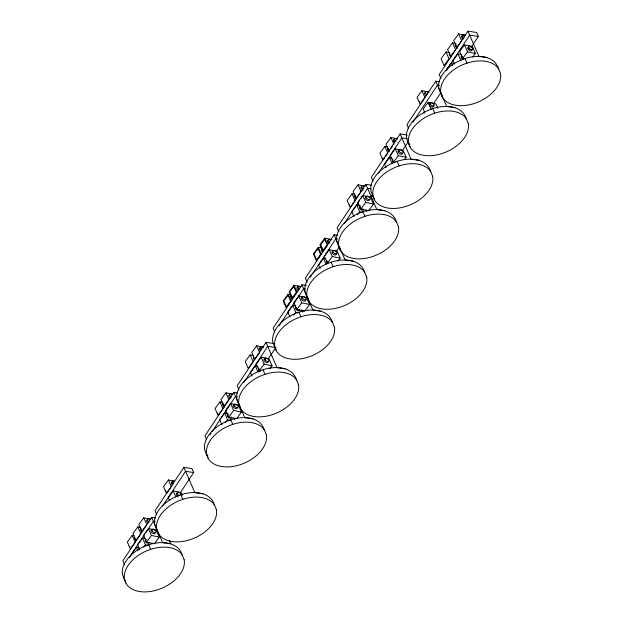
<?xml version="1.0" encoding="UTF-8"?>
<svg xmlns="http://www.w3.org/2000/svg" width="623" height="623" viewBox="0 0 623 623"><rect width="100%" height="100%" fill="white"/><g stroke="black" fill="none" stroke-linecap="round" stroke-linejoin="round"><path stroke-width="0.93" d="M371.308 185.179L365.903 184.353L337.105 227.753L338.834 231.717M471.416 46.889L478.347 36.446L476.618 32.474L467.966 31.15L439.176 74.55L440.897 78.514M407.325 135.035L400.122 133.929L371.324 177.329L373.052 181.301M439.542 81.777L435.757 81.192L406.959 124.592L408.688 128.564M337.752 235.292L334.146 234.746L305.348 278.146L307.077 282.11M306.438 285.474L301.929 284.789L273.139 328.189L274.86 332.152M344.169 223.68L352.166 211.625M353.233 210.021L359.627 200.372M360.694 198.768L367.625 188.317L371.23 188.87M274.12 343.592L266.005 342.346L237.215 385.746L238.936 389.718M446.232 70.477L469.695 35.114L478.347 36.446M378.379 173.264L401.843 137.901L407.247 138.727M180.359 492.645L193.691 472.553L191.962 468.582L183.855 467.343L155.057 510.743L156.786 514.707M412.948 122.131L437.478 85.164L439.371 85.452M237.402 392.942L233.796 392.389L204.998 435.789L206.727 439.76M310.277 277.29L311.344 275.678M312.411 274.073L335.867 238.71L337.674 238.983M155.423 517.962L151.638 517.386L122.848 560.786L124.569 564.75M279.127 325.728L303.658 288.753L305.457 289.033M243.741 382.483L267.734 346.318L275.841 347.556L268.381 358.809M162.65 505.868L185.576 471.307L193.691 472.553M209.928 434.94L210.995 433.328M212.054 431.723L220.059 419.668M221.118 418.056L235.517 396.36L237.324 396.633M129.366 557.523L144.832 534.215M145.899 532.603L153.367 521.35L155.259 521.646M370.405 197.6L372.538 194.384M402.489 150.392L408.353 141.553M433.32 104.002L440.78 92.749M336.513 251.201L339.185 247.183M306.438 298.035L307.497 296.423M155.602 530.547L156.669 528.943M458.66 33.922L453.746 40.596L456.737 47.473L461.651 40.799L458.66 33.922L465.638 35.347M452.508 42.792L447.563 49.513L450.554 56.389L455.499 49.669L452.508 42.792L455.974 43.501M446.013 51.974L441.076 58.694L444.067 65.579L449.004 58.858L446.013 51.974L449.479 52.69M421.942 90.662L417.036 97.344L420.027 104.22L424.933 97.546L421.942 90.662L428.928 92.095M397.007 138.727L390.94 137.488L385.995 144.209L388.986 151.085M387.475 146.981L384.874 146.452L379.929 153.172L382.927 160.049L384.57 157.814M358.038 184.758L353.132 191.432L356.122 198.316L361.029 191.643L358.038 184.758L365.023 186.191M352.088 193.823L347.182 200.497L350.173 207.373L355.079 200.699L352.088 193.823L354.713 194.36M461.479 54.598L457.991 53.882L453.077 60.556L454.572 63.998M472.67 57.121L475.396 53.414L472.405 46.53L464.548 44.926L459.642 51.6L462.632 58.476L464.376 58.835M446.52 69.511L451.426 62.837L454.042 63.375M331.779 239.606L324.801 238.181L319.887 244.855L322.885 251.731L327.246 245.805M318.275 247.276L313.369 253.95L316.359 260.827L321.266 254.153L318.275 247.276L321.764 247.993M390.637 148.842L392.288 146.607M385.668 156.318L387.319 154.076M437.829 108.254L435.96 103.955L428.11 102.351L423.196 109.025L424.691 112.459M294.064 285.194L289.158 291.868L292.148 298.752L297.062 292.078L294.064 285.194L301.049 286.627M288.122 294.258L283.208 300.932L286.198 307.817L291.112 301.135L288.122 294.258L290.739 294.796M404.491 159.527L406.126 157.3L403.136 150.423L395.278 148.819L390.372 155.493L393.362 162.369L395.107 162.728M392.124 158.094L389.507 157.557L384.593 164.231L386.089 167.673M462.632 58.476L467.546 51.802L464.548 44.926M362.718 195.544L357.812 202.218L360.803 209.094L368.66 210.706L373.566 204.033L370.576 197.148L362.718 195.544L365.717 202.42L373.566 204.033M360.18 205.606L356.691 204.889L351.777 211.563L354.02 216.726M256.66 345.788L251.754 352.462L254.745 359.339L259.651 352.665L256.66 345.788L263.646 347.213M250.142 354.876L245.228 361.558L248.219 368.434L253.133 361.761L250.142 354.876L253.631 355.593M393.362 162.369L398.276 155.695L395.278 148.819M329.31 249.628L324.396 256.302L327.394 263.179L332.3 256.505L329.31 249.628L337.16 251.233L340.158 258.117L337.97 261.084M325.276 258.724L323.532 258.366L318.626 265.04L320.121 268.482M360.803 209.094L365.717 202.42M225.931 392.802L221.025 399.475L224.015 406.36L228.921 399.678L225.931 392.802L232.916 394.227M357.501 214.74L359.681 211.773L356.691 204.889M219.981 401.866L215.075 408.54L218.066 415.416L222.972 408.743L219.981 401.866L222.598 402.396M298.752 295.98L293.838 302.653L296.836 309.53L304.686 311.142L309.6 304.468L306.602 297.584L298.752 295.98L301.742 302.856L309.6 304.468M295.333 305.862L292.717 305.325L287.81 311.998L290.053 317.162M174.51 481.221L168.405 479.967L163.491 486.641L166.481 493.525L170.85 487.591M261.169 357.236L256.263 363.91L259.254 370.786L264.16 364.112L261.169 357.236L269.027 358.84L272.017 365.717L269.837 368.684M296.836 309.53L301.742 302.856M143.773 517.799L138.867 524.473L141.857 531.349L146.763 524.675L143.773 517.799L150.758 519.224M258.015 366.511L255.399 365.974L250.485 372.647L251.98 376.09M137.831 526.856L132.917 533.529L135.907 540.414L140.821 533.74L137.831 526.856L140.448 527.393M293.526 315.176L295.707 312.209L292.717 305.325M132.232 535.383L127.326 542.065L130.316 548.941L135.222 542.267L132.232 535.383L133.976 535.741M230.611 403.587L225.705 410.261L228.696 417.137L236.553 418.749L241.459 412.068L238.469 405.191L230.611 403.587L233.602 410.464L241.459 412.068M228.073 413.649L224.584 412.932L219.67 419.606L221.913 424.769M182.22 495.153L181.098 492.575L173.241 490.963L168.335 497.645L169.456 500.222M228.696 417.137L233.602 410.464M225.386 422.776L227.574 419.809L224.584 412.932M148.461 528.577L143.547 535.25L146.537 542.135L154.395 543.739L159.301 537.065L156.311 530.189L148.461 528.577L151.451 535.461L159.301 537.065M145.042 538.459L142.426 537.929L137.512 544.603L139.388 548.902M131.508 553.956L136.414 547.282L139.03 547.819M146.537 542.135L151.451 535.461M143.781 547.033L145.416 544.806L142.426 537.929M440.344 92.196L442.166 96.861M408.127 142.239L409.95 146.911M372.492 194.976L374.314 199.648M338.273 245.392L340.096 250.064M306.516 295.785L308.338 300.457M274.307 345.835L276.129 350.5M238.383 403.393L240.205 408.057M206.166 453.435L207.989 458.107M156.225 528.39L158.047 533.054M124.016 578.432L125.838 583.097M440.796 93.318L438.826 88.427A31.594 20.177 -23.5 0 1 464.984 58.539C476.408 54.66 494.631 54.894 498.509 68.974M409.872 144.661L408.579 143.36L406.609 138.477A31.594 20.177 -23.5 0 1 432.767 108.581C444.191 104.711 462.414 104.937 466.3 119.016M372.943 196.097L370.973 191.214A31.594 20.177 -23.5 0 1 397.131 161.318C408.556 157.448 426.778 157.674 430.657 171.753M340.018 247.814L338.725 246.521L336.755 241.631A31.594 20.177 -23.5 0 1 362.921 211.742C374.337 207.864 392.56 208.09 396.446 222.17M308.26 298.207L306.975 296.914L305.005 292.023A31.594 20.177 -23.5 0 1 331.163 262.135C342.58 258.257 360.81 258.483 364.689 272.562M274.759 346.956L272.788 342.066A31.594 20.177 -23.5 0 1 298.947 312.178C310.363 308.299 328.594 308.525 332.472 322.613M238.835 404.514L236.865 399.631A31.594 20.177 -23.5 0 1 263.023 369.735C274.447 365.857 292.67 366.09 296.548 380.17M207.911 455.857L206.618 454.556L204.648 449.674A31.594 20.177 -23.5 0 1 230.806 419.777C242.23 415.907 260.453 416.133 264.339 430.213M156.677 529.511L154.706 524.621A31.594 20.177 -23.5 0 1 180.865 494.732C192.289 490.854 210.512 491.08 214.398 505.167M125.753 580.854L124.468 579.554L122.497 574.663A31.594 20.177 -23.5 0 1 148.656 544.775C160.072 540.896 178.303 541.13 182.181 555.21M487.163 57.565L478.962 56.436L467.966 31.15M454.954 107.608L446.753 106.486L435.757 81.192M419.318 160.345L411.11 159.223L400.122 133.929M385.1 210.769L376.899 209.639L365.903 184.353M353.342 261.162L345.142 260.032L340.119 248.484M321.125 311.204L312.925 310.075L301.929 284.789M285.202 368.761L277.001 367.632L266.005 342.346M252.993 418.804L244.792 417.683L233.796 392.389M203.051 493.759L194.851 492.629L183.855 467.343M467.546 51.802L475.396 53.414M398.276 155.695L406.126 157.3M359.681 211.773L362.298 212.303M332.3 256.505L340.158 258.117M295.707 312.209L298.324 312.746M264.16 364.112L272.017 365.717M227.574 419.809L230.191 420.346M145.416 544.806L148.905 545.522M169.254 540.398L170.834 543.801L162.634 542.672L151.638 517.386M464.984 58.539L466.977 63.125M457.991 53.882L460.981 60.758M451.426 62.837L452.547 65.415M432.767 108.581L434.761 113.168M428.11 102.351L431.1 109.227M390.94 137.488L393.931 144.365M397.131 161.318L399.125 165.905M384.874 146.452L387.864 153.328M389.507 157.557L392.124 163.576M366.036 209.935L366.783 211.656M362.921 211.742L364.914 216.329M334.146 234.746L337.798 243.149M324.801 238.181L327.791 245.057M331.163 262.135L333.157 266.714M323.532 258.366L326.148 264.386M301.696 309.514L302.817 312.092M298.947 312.178L300.94 316.764M263.023 369.735L265.016 374.322M255.399 365.974L258.015 371.993M233.929 417.978L234.676 419.7M230.806 419.777L232.807 424.364M180.865 494.732L182.866 499.319M173.241 490.963L175.857 496.983M168.405 479.967L171.395 486.843M148.656 544.775L150.649 549.361M136.414 547.282L137.909 550.724M457.586 48.189A2.437 1.262 36.3 0 1 455.522 46.46A2.437 1.262 36.3 0 1 455.74 44.942M419.559 102.102A2.437 1.262 36.3 0 1 419.45 101.3M426.272 95.607A2.437 1.262 36.3 0 1 424.559 93.699A2.437 1.262 36.3 0 1 425.377 92.554M427.098 94.486A2.437 1.262 36.3 0 1 425.509 91.698A2.437 1.262 36.3 0 1 428.756 92.687M471.798 50.276A2.437 1.262 36.3 0 1 468.395 49.583A2.437 1.262 36.3 0 1 468.971 47.348M464.197 58.461A2.437 1.262 36.3 0 1 463.652 58.196M462.655 57.417A2.437 1.262 36.3 0 1 462.017 56.506M461.892 56.07A2.437 1.262 36.3 0 1 461.908 55.696M299.608 309.81A2.437 1.262 36.3 0 1 296.657 309.904A2.437 1.262 36.3 0 1 296.291 307.209M299.57 309.615A2.437 1.262 36.3 0 1 298.557 309.413M297.015 308.369A2.437 1.262 36.3 0 1 296.641 307.91M224.856 407.076A2.437 1.262 36.3 0 1 222.684 405.114A2.437 1.262 36.3 0 1 223.416 403.751M224.14 404.911A2.437 1.262 36.3 0 1 223.766 404.452M291.899 296.852A2.437 1.262 36.3 0 1 291.642 296.392M451.239 57.067A2.437 1.262 36.3 0 1 449.938 54.092M305.309 299.78A2.437 1.262 36.3 0 1 303.012 300.668A2.437 1.262 36.3 0 1 301.719 297.693M322.815 252.245A2.437 1.262 36.3 0 1 322.449 249.543M155.018 532.385A2.437 1.262 36.3 0 1 153.967 533.724A2.437 1.262 36.3 0 1 151.249 531.878A2.437 1.262 36.3 0 1 151.825 530.212M231.452 417.784A2.437 1.262 36.3 0 1 228.524 417.511A2.437 1.262 36.3 0 1 227.753 414.887M231.834 417.145A2.437 1.262 36.3 0 1 230.954 417.176M228.244 415.058A2.437 1.262 36.3 0 1 228.111 414.622M369.408 199.781A2.437 1.262 36.3 0 1 366.456 199.874A2.437 1.262 36.3 0 1 366.09 197.18M363.567 209.749A2.437 1.262 36.3 0 1 360.631 209.468A2.437 1.262 36.3 0 1 359.86 206.844M363.544 209.18A2.437 1.262 36.3 0 1 362.524 208.978M360.351 207.015A2.437 1.262 36.3 0 1 360.226 206.587M463.372 59.582A2.437 1.262 36.3 0 1 461.199 57.62A2.437 1.262 36.3 0 1 461.931 56.257M463.208 39.117A2.437 1.262 36.3 0 1 461.448 36.991A2.437 1.262 36.3 0 1 462.796 36.103M456.231 45.113A2.437 1.262 36.3 0 1 456.106 44.685M389.313 151.786A2.437 1.262 36.3 0 1 387.607 149.878A2.437 1.262 36.3 0 1 388.417 148.733M389.149 149.894A2.437 1.262 36.3 0 1 388.768 149.434M388.386 148.547A2.437 1.262 36.3 0 1 388.402 148.173M402.178 153.297A2.437 1.262 36.3 0 1 399.226 153.39A2.437 1.262 36.3 0 1 398.852 150.696M393.347 162.214A2.437 1.262 36.3 0 1 392.755 160.197M394.593 142.285A2.437 1.262 36.3 0 1 394.219 139.583M395.94 141.522A2.437 1.262 36.3 0 1 394.266 138.867A2.437 1.262 36.3 0 1 397.139 139.303M139.147 549.72A2.437 1.262 36.3 0 1 139.303 549.424M146.086 540.048A2.437 1.262 36.3 0 1 145.977 539.245M149.318 542.407A2.437 1.262 36.3 0 1 146.366 542.508A2.437 1.262 36.3 0 1 145.992 539.806M173.35 483.721A2.437 1.262 36.3 0 1 172.197 481.423A2.437 1.262 36.3 0 1 174.541 481.501M172.524 484.842A2.437 1.262 36.3 0 1 172.15 482.147M179.447 495.55A2.437 1.262 36.3 0 1 177.142 493.159A2.437 1.262 36.3 0 1 179.019 492.435A2.437 1.262 36.3 0 1 181.324 494.826M178.077 496.399A2.437 1.262 36.3 0 1 176.364 494.491A2.437 1.262 36.3 0 1 177.181 493.346M166.131 491.337A2.437 1.262 36.3 0 1 165.749 490.449M129.841 546.566A2.437 1.262 36.3 0 1 129.857 546.192M424.193 113.215A2.437 1.262 36.3 0 1 424.528 111.922M336.077 253.678A2.437 1.262 36.3 0 1 335.026 255.025A2.437 1.262 36.3 0 1 332.308 253.179A2.437 1.262 36.3 0 1 332.884 251.505M292.452 299.204A2.437 1.262 36.3 0 1 291.151 296.221M323.173 250.703A2.437 1.262 36.3 0 1 322.8 250.251M329.146 243.453A2.437 1.262 36.3 0 1 327.846 240.47M329.972 242.331A2.437 1.262 36.3 0 1 328.29 239.676A2.437 1.262 36.3 0 1 331.163 240.112M356.418 198.76A2.437 1.262 36.3 0 1 354.705 196.852A2.437 1.262 36.3 0 1 355.523 195.708M231.304 396.874A2.437 1.262 36.3 0 1 229.622 394.219A2.437 1.262 36.3 0 1 232.496 394.655M231.032 398.261A2.437 1.262 36.3 0 1 228.851 396.306A2.437 1.262 36.3 0 1 229.583 394.943M217.863 413.758A2.437 1.262 36.3 0 1 217.474 412.87M237.176 407.387A2.437 1.262 36.3 0 1 236.125 408.735A2.437 1.262 36.3 0 1 233.407 406.889A2.437 1.262 36.3 0 1 233.975 405.223M254.682 359.845A2.437 1.262 36.3 0 1 253.911 357.228M327.846 263.443A2.437 1.262 36.3 0 1 326.787 261.014M286.37 306.609A2.437 1.262 36.3 0 1 285.996 306.158M285.607 305.27A2.437 1.262 36.3 0 1 285.622 304.888M299.445 289.267A2.437 1.262 36.3 0 1 297.763 286.619A2.437 1.262 36.3 0 1 300.636 287.047M298.619 290.388A2.437 1.262 36.3 0 1 296.86 288.27A2.437 1.262 36.3 0 1 298.207 287.382M433.304 105.785A2.437 1.262 36.3 0 1 432.261 107.133A2.437 1.262 36.3 0 1 429.535 105.287A2.437 1.262 36.3 0 1 430.111 103.613M268.069 361.714A2.437 1.262 36.3 0 1 266.371 362.5A2.437 1.262 36.3 0 1 263.957 360.328A2.437 1.262 36.3 0 1 265.227 359.16M260.484 350.702A2.437 1.262 36.3 0 1 260.11 348M261.831 349.939A2.437 1.262 36.3 0 1 260.149 347.284A2.437 1.262 36.3 0 1 263.023 347.72M258.973 369.182A2.437 1.262 36.3 0 1 258.6 367.92M260.235 371.401A2.437 1.262 36.3 0 1 258.934 368.427M327.488 262.034A2.437 1.262 36.3 0 1 327.106 261.574M326.725 260.687A2.437 1.262 36.3 0 1 326.74 260.313M148.329 522.993A2.437 1.262 36.3 0 1 146.615 521.077A2.437 1.262 36.3 0 1 147.425 519.932M149.146 521.872A2.437 1.262 36.3 0 1 147.472 519.216A2.437 1.262 36.3 0 1 150.345 519.652M142.153 531.801A2.437 1.262 36.3 0 1 140.448 529.885A2.437 1.262 36.3 0 1 141.257 528.748M136.055 540.305A2.437 1.262 36.3 0 1 134.841 538.163M349.705 205.263A2.437 1.262 36.3 0 1 349.581 204.827M363.139 190.225A2.437 1.262 36.3 0 1 360.958 188.263A2.437 1.262 36.3 0 1 361.69 186.9M363.411 188.831A2.437 1.262 36.3 0 1 361.737 186.176A2.437 1.262 36.3 0 1 364.603 186.612M392.817 160.306A2.437 1.262 36.3 0 1 392.864 159.208M382.795 158.842A2.437 1.262 36.3 0 1 382.413 157.954M462.305 35.449L462.289 35.823A2.437 1.262 36.3 0 0 464.049 37.941A2.437 1.262 36.3 0 1 462.289 35.495L462.445 35.207A2.437 1.262 36.3 0 1 465.225 35.776A2.437 1.262 36.3 0 0 462.305 35.449M318.01 248.546L314.062 253.927L316.655 259.884L320.604 254.511L318.01 248.546M324.77 239.31L320.752 244.777L323.142 250.282L327.161 244.823L324.77 239.31M293.706 286.44L289.757 291.813L292.351 297.771L296.299 292.397L293.706 286.44M288.083 295.131L283.8 300.956L286.393 306.921L290.676 301.096L288.083 295.131M471.385 47.052L470.957 46.764A2.437 1.262 36.3 0 0 468.613 46.686A2.437 1.262 36.3 0 0 469.765 48.983L470.287 49.342A2.437 1.262 36.3 0 0 472.639 49.412A2.437 1.262 36.3 0 0 471.486 47.114L471.385 47.052M500.503 73.561L498.532 68.67A31.594 20.177 -23.5 0 0 463.115 64.566A31.594 20.177 -23.5 0 0 440.819 93.014L442.789 97.904A31.594 20.177 -23.5 0 0 478.207 102.008A31.594 20.177 -23.5 0 0 500.503 73.561M468.294 123.603L466.323 118.713A31.594 20.177 -23.5 0 0 430.898 114.609A31.594 20.177 -23.5 0 0 408.602 143.064L410.573 147.947A31.594 20.177 -23.5 0 0 445.998 152.051A31.594 20.177 -23.5 0 0 468.294 123.603M432.658 176.34L430.688 171.45A31.594 20.177 -23.5 0 0 395.262 167.346A31.594 20.177 -23.5 0 0 372.967 195.801L374.937 200.684A31.594 20.177 -23.5 0 0 410.362 204.788A31.594 20.177 -23.5 0 0 432.658 176.34M398.44 226.756L396.469 221.874A31.594 20.177 -23.5 0 0 361.044 217.77A31.594 20.177 -23.5 0 0 338.756 246.217L340.726 251.108A31.594 20.177 -23.5 0 0 376.144 255.212A31.594 20.177 -23.5 0 0 398.44 226.756M366.682 277.149L364.712 272.267A31.594 20.177 -23.5 0 0 329.294 268.163A31.594 20.177 -23.5 0 0 306.999 296.61L308.969 301.493A31.594 20.177 -23.5 0 0 344.387 305.605A31.594 20.177 -23.5 0 0 366.682 277.149M334.465 327.2L332.495 322.309A31.594 20.177 -23.5 0 0 297.078 318.205A31.594 20.177 -23.5 0 0 274.782 346.653L276.752 351.543A31.594 20.177 -23.5 0 0 312.17 355.647A31.594 20.177 -23.5 0 0 334.465 327.2M298.542 384.757L296.571 379.866A31.594 20.177 -23.5 0 0 261.154 375.762A31.594 20.177 -23.5 0 0 238.858 404.218L240.828 409.101A31.594 20.177 -23.5 0 0 276.246 413.205A31.594 20.177 -23.5 0 0 298.542 384.757M266.333 434.799L264.362 429.917A31.594 20.177 -23.5 0 0 228.937 425.813A31.594 20.177 -23.5 0 0 206.641 454.26L208.612 459.143A31.594 20.177 -23.5 0 0 244.037 463.247A31.594 20.177 -23.5 0 0 266.333 434.799M216.391 509.754L214.421 504.864A31.594 20.177 -23.5 0 0 178.996 500.76A31.594 20.177 -23.5 0 0 156.7 529.207L158.67 534.098A31.594 20.177 -23.5 0 0 194.096 538.202A31.594 20.177 -23.5 0 0 216.391 509.754M184.174 559.797L182.204 554.906A31.594 20.177 -23.5 0 0 146.787 550.802A31.594 20.177 -23.5 0 0 124.491 579.25L126.461 584.14A31.594 20.177 -23.5 0 0 161.879 588.244A31.594 20.177 -23.5 0 0 184.174 559.797M430.462 104.321A2.437 1.262 36.3 0 0 434.083 105.762A2.437 1.262 36.3 0 0 431.949 102.702A2.437 1.262 36.3 0 0 430.462 104.321M152.176 530.913A2.437 1.262 36.3 0 0 155.797 532.361A2.437 1.262 36.3 0 0 153.663 529.301A2.437 1.262 36.3 0 0 152.176 530.913M468.839 48.01A2.437 1.262 36.3 0 0 472.46 49.451A2.437 1.262 36.3 0 0 470.334 46.39A2.437 1.262 36.3 0 0 468.839 48.01M302.466 298.316A2.437 1.262 36.3 0 0 306.088 299.764A2.437 1.262 36.3 0 0 303.954 296.704A2.437 1.262 36.3 0 0 302.466 298.316M366.441 197.88A2.437 1.262 36.3 0 0 370.062 199.321A2.437 1.262 36.3 0 0 367.928 196.268A2.437 1.262 36.3 0 0 366.441 197.88M399.211 151.397A2.437 1.262 36.3 0 0 402.824 152.845A2.437 1.262 36.3 0 0 400.698 149.785A2.437 1.262 36.3 0 0 399.211 151.397M333.235 252.214A2.437 1.262 36.3 0 0 336.856 253.654A2.437 1.262 36.3 0 0 334.722 250.594A2.437 1.262 36.3 0 0 333.235 252.214M234.326 405.923A2.437 1.262 36.3 0 0 237.947 407.364A2.437 1.262 36.3 0 0 235.821 404.311A2.437 1.262 36.3 0 0 234.326 405.923M265.094 359.814A2.437 1.262 36.3 0 0 268.715 361.262A2.437 1.262 36.3 0 0 266.589 358.202A2.437 1.262 36.3 0 0 265.094 359.814"/></g></svg>
